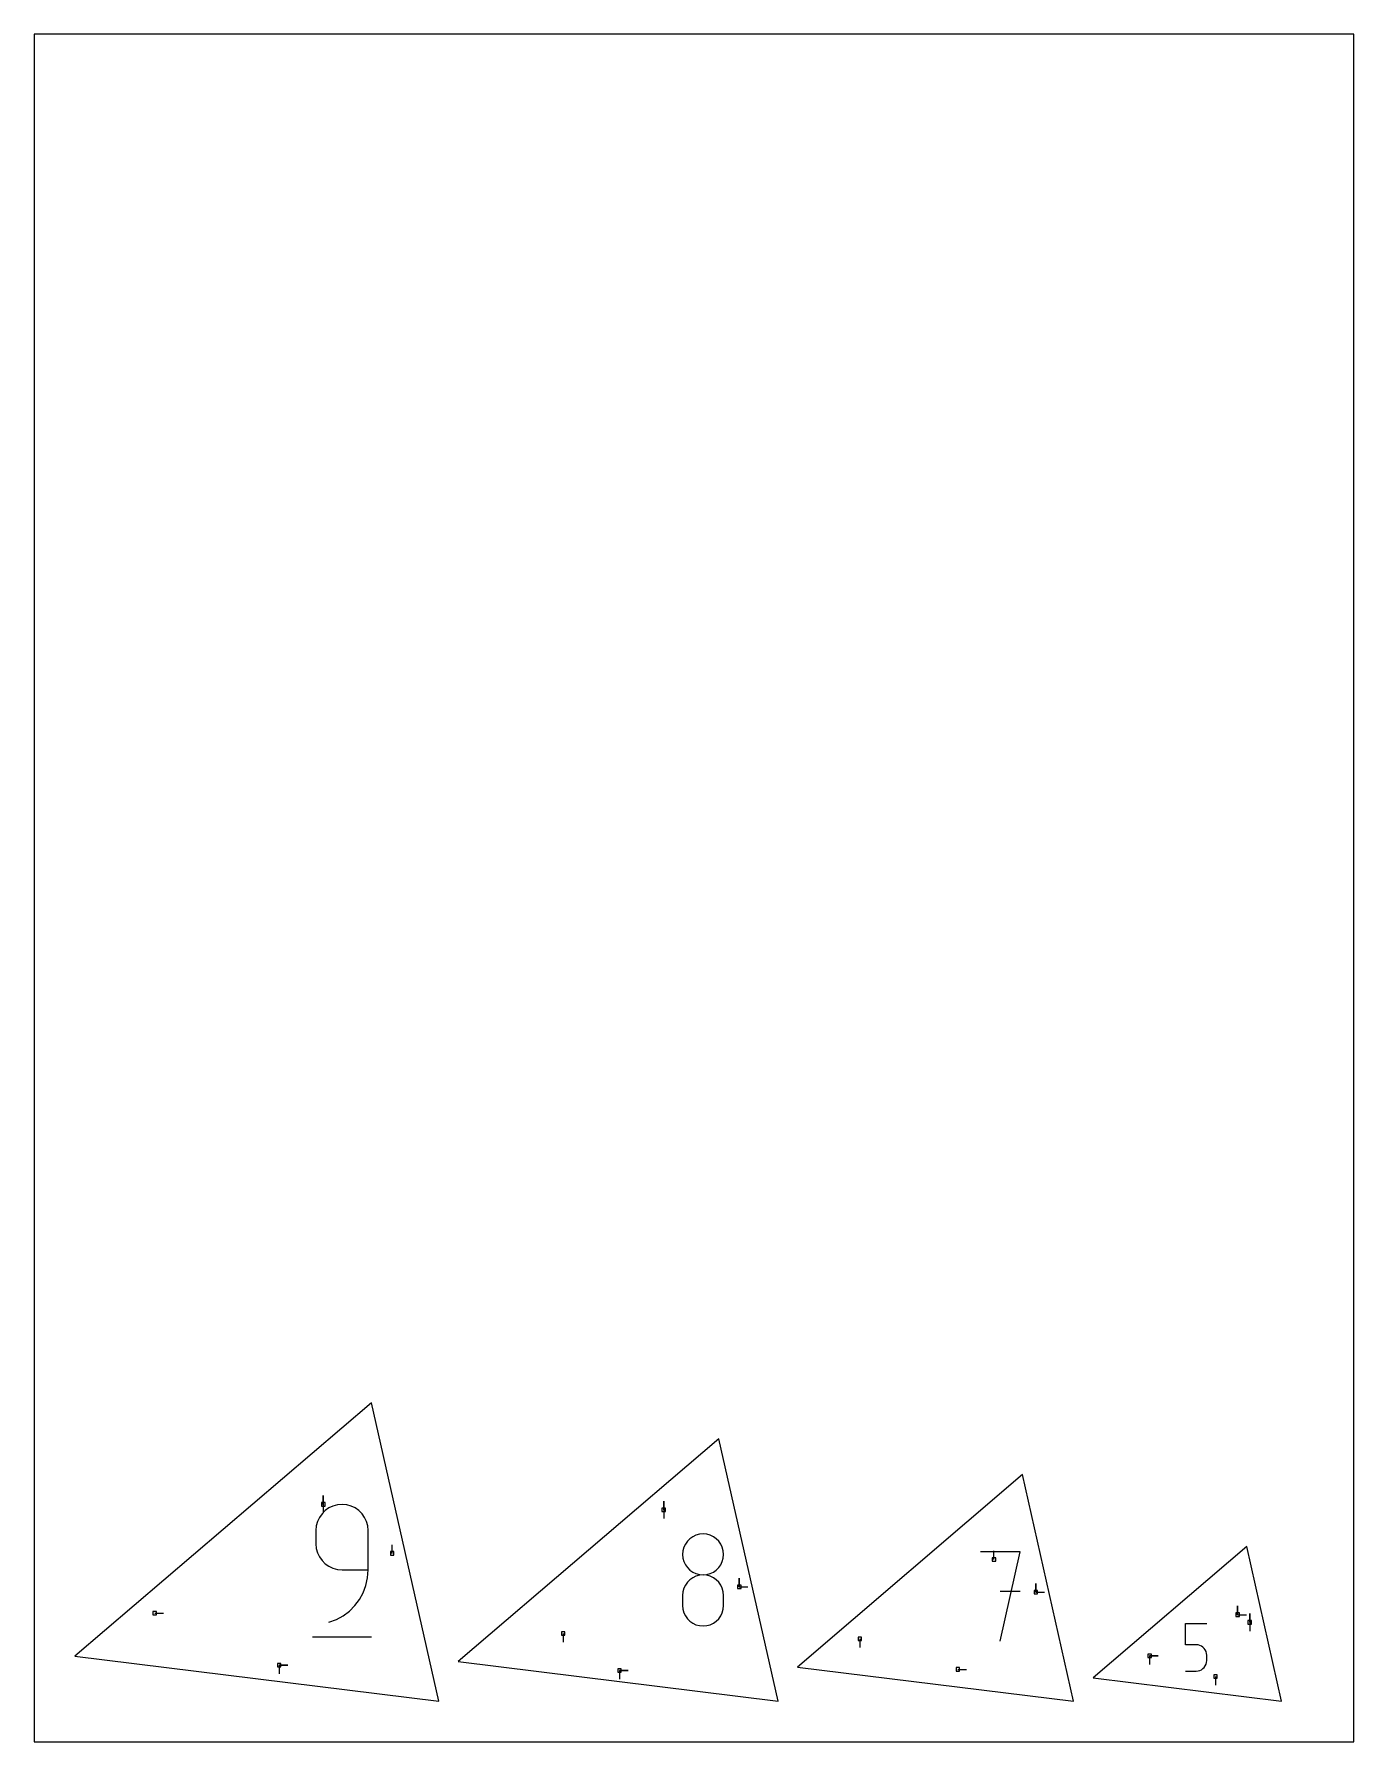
# Model space of a CAD drawing. Extents: x 0 to 8.5, y 0 to 11.
import ezdxf

# ---------------------------------------------------------------- set-up
doc = ezdxf.new("R2010")
doc.units = 0

msp = doc.modelspace()

# ---------------------------------------------------------------- linework, layer by layer
at = {"layer": 'annotation', "color": 1}
for p, q in [((1.862276, 1.529819), (1.862276, 1.586069)), ((1.862276, 1.529819), (1.862276, 1.586069)), ((1.862276, 1.586069), (1.862276, 1.529819)), ((4.054759, 1.49503), (4.054759, 1.55128)), ((4.054759, 1.49503), (4.054759, 1.55128)), ((4.054759, 1.55128), (4.054759, 1.49503)), ((1.837565, 1.445941), (1.825076, 1.419641)), ((1.854217, 1.469507), (1.837565, 1.445941)), ((1.874552, 1.489861), (1.854217, 1.469507)), ((1.862276, 1.529819), (1.862276, 1.473569)), ((1.898088, 1.506525), (1.874552, 1.489861)), ((1.924346, 1.519021), (1.898088, 1.506525)), ((1.952845, 1.526869), (1.924346, 1.519021)), ((1.983105, 1.529591), (1.952845, 1.526869)), ((2.013427, 1.526869), (1.983105, 1.529591)), ((1.983105, 1.529591), (1.983105, 1.529591)), ((2.04196, 1.519021), (2.013427, 1.526869)), ((2.068227, 1.506525), (2.04196, 1.519021)), ((2.091756, 1.489861), (2.068227, 1.506525)), ((2.112071, 1.469507), (2.091756, 1.489861)), ((2.128697, 1.445941), (2.112071, 1.469507)), ((2.141161, 1.419641), (2.128697, 1.445941)), ((4.054759, 1.49503), (4.054759, 1.43878)), ((1.81723, 1.391087), (1.814508, 1.360757)), ((1.814508, 1.360757), (1.814508, 1.276339)), ((1.825076, 1.419641), (1.81723, 1.391087)), ((2.148987, 1.391087), (2.141161, 1.419641)), ((2.151701, 1.360757), (2.148987, 1.391087)), ((2.151701, 1.107553), (2.151701, 1.360757)), ((2.151701, 1.360757), (2.151701, 1.360757)), ((4.241986, 1.321184), (4.223585, 1.308173)), ((4.262518, 1.330944), (4.241986, 1.321184)), ((4.284805, 1.337076), (4.262518, 1.330944)), ((4.308474, 1.339204), (4.284805, 1.337076)), ((4.332143, 1.337076), (4.308474, 1.339204)), ((4.308474, 1.339204), (4.308474, 1.339204)), ((4.354431, 1.330944), (4.332143, 1.337076)), ((4.374963, 1.321184), (4.354431, 1.330944)), ((4.393364, 1.308173), (4.374963, 1.321184)), ((1.814508, 1.276339), (1.814508, 1.276339)), ((1.814508, 1.276339), (1.81723, 1.24601)), ((1.81723, 1.24601), (1.825076, 1.217461)), ((1.825076, 1.217461), (1.837565, 1.191167)), ((2.305639, 1.213829), (2.305639, 1.270079)), ((4.178782, 1.231174), (4.176655, 1.207571)), ((4.184913, 1.253414), (4.178782, 1.231174)), ((4.194674, 1.273911), (4.184913, 1.253414)), ((4.207689, 1.29229), (4.194674, 1.273911)), ((4.223585, 1.308173), (4.207689, 1.29229)), ((4.409259, 1.29229), (4.393364, 1.308173)), ((4.422275, 1.273911), (4.409259, 1.29229)), ((4.432036, 1.253414), (4.422275, 1.273911)), ((4.438167, 1.231174), (4.432036, 1.253414)), ((4.440294, 1.207571), (4.438167, 1.231174)), ((6.350987, 1.224471), (6.094667, 1.224471)), ((6.182023, 1.17443), (6.182023, 1.23068)), ((6.222845, 0.648066), (6.350987, 1.224471)), ((1.837565, 1.191167), (1.854217, 1.167609)), ((1.854217, 1.167609), (1.874552, 1.147263)), ((1.874552, 1.147263), (1.898088, 1.130606)), ((1.898088, 1.130606), (1.924346, 1.118117)), ((1.924346, 1.118117), (1.952845, 1.110273)), ((1.952845, 1.110273), (1.983105, 1.107553)), ((1.983105, 1.107553), (2.151701, 1.107553)), ((2.147968, 1.056363), (2.151701, 1.107553)), ((4.176655, 1.207571), (4.176655, 1.207571)), ((4.176655, 1.207571), (4.178783, 1.183856)), ((4.178783, 1.183856), (4.184917, 1.161531)), ((4.184917, 1.161531), (4.194682, 1.140968)), ((4.194682, 1.140968), (4.207702, 1.122543)), ((4.207702, 1.122543), (4.2236, 1.106628)), ((4.2236, 1.106628), (4.242003, 1.093599)), ((4.374946, 1.093599), (4.393348, 1.106628)), ((4.393348, 1.106628), (4.409247, 1.122543)), ((4.409247, 1.122543), (4.422267, 1.140968)), ((4.422267, 1.140968), (4.432031, 1.161531)), ((4.432031, 1.161531), (4.438166, 1.183856)), ((4.438166, 1.183856), (4.440294, 1.207571)), ((4.440294, 1.207571), (4.440294, 1.207571)), ((2.119478, 0.960564), (2.137075, 1.00716)), ((2.137075, 1.00716), (2.147968, 1.056363)), ((4.194674, 1.010173), (4.184913, 0.989617)), ((4.207689, 1.028594), (4.194674, 1.010173)), ((4.223585, 1.044505), (4.207689, 1.028594)), ((4.241986, 1.057532), (4.223585, 1.044505)), ((4.262518, 1.067301), (4.241986, 1.057532)), ((4.242003, 1.093599), (4.262533, 1.08383)), ((4.284805, 1.073436), (4.262518, 1.067301)), ((4.262533, 1.08383), (4.284815, 1.077693)), ((4.308474, 1.075565), (4.284805, 1.073436)), ((4.284815, 1.077693), (4.308474, 1.075565)), ((4.308474, 1.075565), (4.332133, 1.077693)), ((4.332143, 1.073438), (4.308474, 1.075565)), ((4.308474, 1.075565), (4.308474, 1.075565)), ((4.308474, 1.075565), (4.308474, 1.075565)), ((4.332133, 1.077693), (4.354416, 1.08383)), ((4.354431, 1.067305), (4.332143, 1.073438)), ((4.354416, 1.08383), (4.374946, 1.093599)), ((4.374963, 1.05754), (4.354431, 1.067305)), ((4.393364, 1.044517), (4.374963, 1.05754)), ((4.409259, 1.028609), (4.393364, 1.044517)), ((4.422275, 1.010189), (4.409259, 1.028609)), ((4.432036, 0.989632), (4.422275, 1.010189)), ((4.5415, 0.998527), (4.5415, 1.054777)), ((4.5415, 0.998527), (4.5415, 1.054777)), ((4.5415, 1.054777), (4.5415, 0.998527)), ((4.5415, 0.998527), (4.59775, 0.998527)), ((6.451873, 0.963738), (6.451873, 1.019988)), ((6.451873, 0.963738), (6.451873, 1.019988)), ((6.451873, 1.019988), (6.451873, 0.963738)), ((2.066003, 0.877663), (2.095635, 0.917192)), ((2.095635, 0.917192), (2.119478, 0.960564)), ((4.178782, 0.9673), (4.176655, 0.943596)), ((4.176655, 0.943596), (4.176655, 0.877929)), ((4.184913, 0.989617), (4.178782, 0.9673)), ((4.438167, 0.96731), (4.432036, 0.989632)), ((4.440294, 0.943596), (4.438167, 0.96731)), ((4.440294, 0.877929), (4.440294, 0.943596)), ((4.440294, 0.943596), (4.440294, 0.943596)), ((6.350987, 0.967789), (6.222845, 0.967789)), ((6.451873, 0.963738), (6.508123, 0.963738)), ((0.776534, 0.828986), (0.832784, 0.828986)), ((1.898735, 0.77036), (1.946949, 0.788327)), ((1.898735, 0.77036), (1.898735, 0.77036)), ((1.946949, 0.788327), (1.991203, 0.812612)), ((1.991203, 0.812612), (2.03104, 0.842597)), ((2.03104, 0.842597), (2.066003, 0.877663)), ((4.176655, 0.877929), (4.176655, 0.877929)), ((4.176655, 0.877929), (4.178783, 0.854227)), ((4.178783, 0.854227), (4.184917, 0.831936)), ((4.184917, 0.831936), (4.194682, 0.811423)), ((4.194682, 0.811423), (4.207702, 0.793056)), ((4.207702, 0.793056), (4.2236, 0.777203)), ((4.2236, 0.777203), (4.242003, 0.764233)), ((4.374946, 0.764233), (4.393348, 0.777203)), ((4.393348, 0.777203), (4.409247, 0.793056)), ((4.409247, 0.793056), (4.422267, 0.811423)), ((4.422267, 0.811423), (4.432031, 0.831936)), ((4.432031, 0.831936), (4.438166, 0.854227)), ((4.438166, 0.854227), (4.440294, 0.877929)), ((7.751589, 0.81904), (7.751589, 0.87529)), ((7.751589, 0.81904), (7.751589, 0.87529)), ((7.751589, 0.87529), (7.751589, 0.81904)), ((7.751589, 0.81904), (7.807839, 0.81904)), ((7.829176, 0.769897), (7.829176, 0.826147)), ((7.829176, 0.769897), (7.829176, 0.826147)), ((7.829176, 0.826147), (7.829176, 0.769897)), ((1.79344, 0.675456), (2.173055, 0.675456)), ((3.407699, 0.698015), (3.407699, 0.641765)), ((4.242003, 0.764233), (4.262533, 0.754513)), ((4.262533, 0.754513), (4.284815, 0.748411)), ((4.284815, 0.748411), (4.308474, 0.746295)), ((4.308474, 0.746295), (4.332133, 0.748411)), ((4.308474, 0.746295), (4.308474, 0.746295)), ((4.332133, 0.748411), (4.354416, 0.754513)), ((4.354416, 0.754513), (4.374946, 0.764233)), ((5.318072, 0.663226), (5.318072, 0.606976)), ((7.416625, 0.625418), (7.416625, 0.761737)), ((7.416625, 0.761737), (7.552579, 0.761737)), ((7.829176, 0.769897), (7.829176, 0.713647)), ((7.18443, 0.553716), (7.24068, 0.553716)), ((7.18443, 0.553716), (7.24068, 0.553716)), ((7.24068, 0.553716), (7.18443, 0.553716)), ((7.18443, 0.553716), (7.18443, 0.497466)), ((7.484602, 0.625418), (7.416625, 0.625418)), ((7.496808, 0.624327), (7.484602, 0.625418)), ((7.508301, 0.62118), (7.496808, 0.624327)), ((7.518889, 0.616168), (7.508301, 0.62118)), ((7.528378, 0.609479), (7.518889, 0.616168)), ((7.536575, 0.601304), (7.528378, 0.609479)), ((7.543287, 0.591833), (7.536575, 0.601304)), ((7.54832, 0.581255), (7.543287, 0.591833)), ((7.551482, 0.569759), (7.54832, 0.581255)), ((7.552579, 0.557537), (7.551482, 0.569759)), ((7.552579, 0.523673), (7.552579, 0.557537)), ((7.552579, 0.557537), (7.552579, 0.557537)), ((1.577943, 0.494421), (1.634193, 0.494421)), ((1.577943, 0.494421), (1.634193, 0.494421)), ((1.634193, 0.494421), (1.577943, 0.494421)), ((1.577943, 0.494421), (1.577943, 0.438171)), ((3.770426, 0.459632), (3.826676, 0.459632)), ((3.770426, 0.459632), (3.826676, 0.459632)), ((3.826676, 0.459632), (3.770426, 0.459632)), ((3.770426, 0.459632), (3.770426, 0.403382)), ((5.949865, 0.466903), (6.006115, 0.466903)), ((7.416625, 0.455619), (7.484602, 0.455619)), ((7.484602, 0.455619), (7.496802, 0.456716)), ((7.484602, 0.455619), (7.484602, 0.455619)), ((7.496802, 0.456716), (7.508293, 0.459879)), ((7.508293, 0.459879), (7.51888, 0.464914)), ((7.51888, 0.464914), (7.52837, 0.47163)), ((7.52837, 0.47163), (7.536569, 0.479833)), ((7.536569, 0.479833), (7.543283, 0.489332)), ((7.543283, 0.489332), (7.548318, 0.499933)), ((7.548318, 0.499933), (7.551481, 0.511445)), ((7.551481, 0.511445), (7.552579, 0.523673)), ((7.609107, 0.420635), (7.609107, 0.364385))]:
    msp.add_line(p, q, dxfattribs=at)
at = {"layer": 'boundary', "color": 5}
for p, q in [((2.171829, 2.183908), (0.2625, 0.551443)), ((2.605571, 0.2625), (2.171829, 2.183908)), ((4.410013, 1.952567), (2.730571, 0.516654)), ((4.791532, 0.2625), (4.410013, 1.952567)), ((6.366088, 1.721226), (4.916532, 0.481864)), ((6.695383, 0.2625), (6.366088, 1.721226)), ((7.810166, 1.258544), (6.820383, 0.412286)), ((8.035015, 0.2625), (7.810166, 1.258544)), ((0.2625, 0.551443), (2.605571, 0.2625)), ((2.730571, 0.516654), (4.791532, 0.2625)), ((4.916532, 0.481864), (6.695383, 0.2625)), ((6.820383, 0.412286), (8.035015, 0.2625))]:
    msp.add_line(p, q, dxfattribs=at)
at = {"layer": 'frame', "color": 5}
for p, q in [((8.5, 11), (0, 11)), ((0, 11), (0, 0)), ((8.5, 0), (8.5, 11)), ((0, 0), (8.5, 0))]:
    msp.add_line(p, q, dxfattribs=at)
at = {"layer": 'hole', "color": 5}
for p, q in [((1.873526, 1.541069), (1.851026, 1.541069)), ((1.851026, 1.541069), (1.851026, 1.518569)), ((1.873526, 1.518569), (1.873526, 1.541069)), ((1.851026, 1.518569), (1.873526, 1.518569)), ((4.066009, 1.50628), (4.043509, 1.50628)), ((4.043509, 1.50628), (4.043509, 1.48378)), ((4.043509, 1.48378), (4.066009, 1.48378)), ((4.066009, 1.48378), (4.066009, 1.50628)), ((2.316889, 1.225079), (2.294389, 1.225079)), ((2.294389, 1.225079), (2.294389, 1.202579)), ((2.316889, 1.202579), (2.316889, 1.225079)), ((2.294389, 1.202579), (2.316889, 1.202579)), ((6.193273, 1.18568), (6.170773, 1.18568)), ((6.170773, 1.18568), (6.170773, 1.16318)), ((6.170773, 1.16318), (6.193273, 1.16318)), ((6.193273, 1.16318), (6.193273, 1.18568)), ((4.55275, 1.009777), (4.53025, 1.009777)), ((4.53025, 1.009777), (4.53025, 0.987277)), ((4.55275, 0.987277), (4.55275, 1.009777)), ((4.53025, 0.987277), (4.55275, 0.987277)), ((6.463123, 0.974988), (6.440623, 0.974988)), ((6.440623, 0.974988), (6.440623, 0.952488)), ((6.440623, 0.952488), (6.463123, 0.952488)), ((6.463123, 0.952488), (6.463123, 0.974988)), ((0.787784, 0.840236), (0.765284, 0.840236)), ((0.765284, 0.840236), (0.765284, 0.817736)), ((0.765284, 0.817736), (0.787784, 0.817736)), ((0.787784, 0.817736), (0.787784, 0.840236)), ((7.762839, 0.83029), (7.740339, 0.83029)), ((7.740339, 0.83029), (7.740339, 0.80779)), ((7.740339, 0.80779), (7.762839, 0.80779)), ((7.762839, 0.80779), (7.762839, 0.83029)), ((7.840426, 0.781147), (7.817926, 0.781147)), ((7.817926, 0.781147), (7.817926, 0.758647)), ((7.840426, 0.758647), (7.840426, 0.781147)), ((3.418949, 0.709265), (3.396449, 0.709265)), ((3.396449, 0.709265), (3.396449, 0.686765)), ((3.396449, 0.686765), (3.418949, 0.686765)), ((3.418949, 0.686765), (3.418949, 0.709265)), ((5.329322, 0.674476), (5.306822, 0.674476)), ((5.306822, 0.674476), (5.306822, 0.651976)), ((5.329322, 0.651976), (5.329322, 0.674476)), ((7.817926, 0.758647), (7.840426, 0.758647)), ((5.306822, 0.651976), (5.329322, 0.651976)), ((7.19568, 0.564966), (7.17318, 0.564966)), ((7.17318, 0.564966), (7.17318, 0.542466)), ((7.19568, 0.542466), (7.19568, 0.564966)), ((1.589193, 0.505671), (1.566693, 0.505671)), ((1.566693, 0.505671), (1.566693, 0.483171)), ((1.566693, 0.483171), (1.589193, 0.483171)), ((1.589193, 0.483171), (1.589193, 0.505671)), ((3.781676, 0.470882), (3.759176, 0.470882)), ((3.759176, 0.470882), (3.759176, 0.448382)), ((3.759176, 0.448382), (3.781676, 0.448382)), ((3.781676, 0.448382), (3.781676, 0.470882)), ((5.961115, 0.478153), (5.938615, 0.478153)), ((5.938615, 0.478153), (5.938615, 0.455653)), ((5.938615, 0.455653), (5.961115, 0.455653)), ((5.961115, 0.455653), (5.961115, 0.478153)), ((7.17318, 0.542466), (7.19568, 0.542466)), ((7.620357, 0.431885), (7.597857, 0.431885)), ((7.597857, 0.431885), (7.597857, 0.409385)), ((7.597857, 0.409385), (7.620357, 0.409385)), ((7.620357, 0.409385), (7.620357, 0.431885))]:
    msp.add_line(p, q, dxfattribs=at)

doc.saveas('drawing.dxf')
